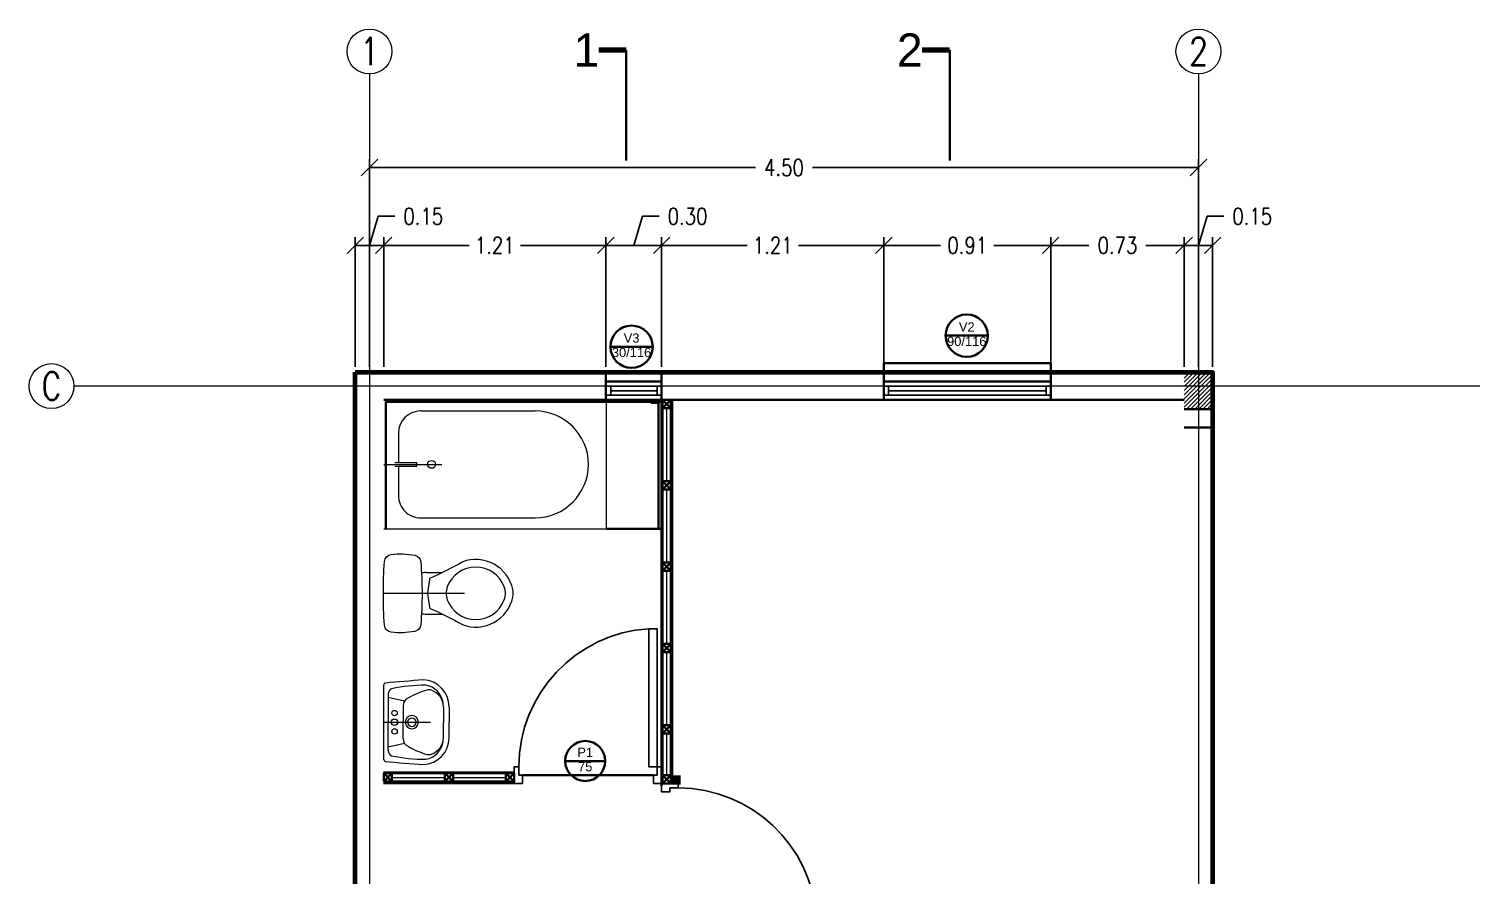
# Model space of a CAD drawing. Header units: metres. Extents: x 45 to 666, y -23 to 325.
# Drawn here: x 189.24 to 197.12, y 47.52 to 52.12 of the extents above; entities that cross this region are included whole.
import ezdxf
from ezdxf.enums import TextEntityAlignment as Align

# ---------------------------------------------------------------- set-up
doc = ezdxf.new("R2010")
doc.units = ezdxf.units.M
doc.header["$LTSCALE"] = 5
doc.header["$MEASUREMENT"] = 0
doc.linetypes.add('HIDDEN', pattern=[0.375, 0.25, -0.125])
doc.layers.get('0').update_dxf_attribs({"color": 30})
doc.layers.get('DEFPOINTS').update_dxf_attribs({"color": 210})
for name, color, linetype, lineweight in [('A-ANNO-DIMS', 3, 'Continuous', 18), ('A-ANNO-NOTE', 7, 'Continuous', 35), ('A-ANNO-SYMB', 3, 'Continuous', 18), ('A-ANNO-TEXT', 3, 'Continuous', 18), ('A-DOOR-FULL', 4, 'Continuous', 25), ('A-ELEV-PATT', 8, 'Continuous', 18), ('A-FLOR-FTPT', 6, 'Continuous', 70), ('A-FLOR-LEVL', 7, 'Continuous', 35), ('A-FURN', 8, 'Continuous', 18), ('A-GLAZ-FULL', 4, 'Continuous', 25), ('A-WALL-BATT', 8, 'BATTING', 18), ('A-WALL-FULL', 7, 'Continuous', 35), ('A-WALL-FULL-EXTR', 7, 'Continuous', 35)]:
    doc.layers.add(name, color=color, linetype=linetype, lineweight=lineweight)
doc.styles.add('E-ARIAL', font='arial.ttf')
doc.styles.add('E-ROMANS', font='romans.shx', dxfattribs={"width": 0.8})
doc.linetypes.add('BATTING', pattern='A,0.0001,-0.1,[134,ltypeshp.shx,S=0.1,R=0,X=-0.1,Y=0],-0.2,[134,ltypeshp.shx,S=0.1,R=180,X=0.1,Y=0],-0.1', length=0.4001)
doc.dimstyles.new('E-0050_TICK_18', dxfattribs={"dimscale": 0.001, "dimtxt": 90, "dimasz": 90, "dimexe": 45, "dimexo": 30, "dimgap": 45, "dimtad": 0, "dimzin": 0, "dimdsep": 46, "dimtxsty": 'E-ROMANS', "dimblk": 'OBLIQUE', "dimcen": 45, "dimclrd": 256, "dimclre": 256, "dimclrt": 256, "dimadec": 0, "dimazin": 0, "dimtfac": 1, "dimtmove": 1, "dimatfit": 3, "dimldrblk": 'OPEN90', "dimfxl": 1, "dimtfill": 1, "dimtolj": 1, "dimtzin": 0, "dimarcsym": 0})

# ---------------------------------------------------------------- blocks, each defined once
blk = doc.blocks.new('_Oblique')
at = {"color": 0, "linetype": 'ByBlock', "lineweight": -2}
blk.add_line((-0.5, -0.5), (0.5, 0.5), dxfattribs=at)
blk = doc.blocks.new('*D632')
at = {"layer": 'A-ANNO-DIMS', "lineweight": -2, "transparency": 16777216}
for p, q in [((195.5874, 50.9407), (195.6347, 51.0982)), ((195.6347, 51.0982), (195.7247, 51.0982)), ((195.5104, 50.2814), (195.5104, 50.9857)), ((195.6644, 50.2814), (195.6644, 50.9857)), ((195.5104, 50.9407), (195.6644, 50.9407))]:
    blk.add_line(p, q, dxfattribs=at)
at = {"layer": 'DEFPOINTS', "color": 0, "transparency": 16777216}
for p in [(195.6644, 50.9407), (195.5104, 50.2514), (195.6644, 50.2514)]:
    blk.add_point(p, dxfattribs=at)
at = {"layer": 'A-ANNO-DIMS', "lineweight": -2, "transparency": 16777216, "xscale": 0.09, "yscale": 0.09, "zscale": 0.09, "rotation": 180}
blk.add_blockref('_Oblique', (195.5104, 50.9407), dxfattribs=at)
at = {"layer": 'A-ANNO-DIMS', "lineweight": -2, "transparency": 16777216, "xscale": 0.09, "yscale": 0.09, "zscale": 0.09}
blk.add_blockref('_Oblique', (195.6644, 50.9407), dxfattribs=at)
at = {"layer": 'A-ANNO-DIMS', "transparency": 16777216, "insert": (195.8794, 51.0982), "char_height": 0.09, "attachment_point": 5, "style": 'E-ROMANS', "bg_fill": 3, "box_fill_scale": 1.25, "bg_fill_color": 256, "bg_fill_true_color": 13158600, "bg_fill_transparency": 0}
blk.add_mtext('\\A1;0.15', dxfattribs=at)
blk = doc.blocks.new('_Open90')
at = {"color": 0, "linetype": 'ByBlock', "lineweight": -2}
for p, q in [((0, 0), (-1, 0)), ((-0.5, 0.5), (0, 0)), ((0, 0), (-0.5, -0.5))]:
    blk.add_line(p, q, dxfattribs=at)
blk = doc.blocks.new('TAG-WINDOW')
blk.add_lwpolyline([(-0.92, 0), (0.92, 0)])
blk.add_circle((0, 0), 0.92)
at = {"style": 'E-ARIAL'}
blk.add_attdef('V', text='', height=0.4, dxfattribs=at).set_placement((0, 0.06), align=Align.BOTTOM_CENTER)
blk.add_attdef('40/120', text='', height=0.4, dxfattribs=at).set_placement((0, -0.048), align=Align.TOP_CENTER)
blk = doc.blocks.new('*D634')
at = {"layer": 'A-ANNO-DIMS', "lineweight": -2, "transparency": 16777216}
for p, q in [((191.0874, 50.9407), (191.1346, 51.0982)), ((191.1346, 51.0982), (191.2246, 51.0982)), ((191.0104, 50.2814), (191.0104, 50.9857)), ((191.1644, 50.2814), (191.1644, 50.9857)), ((191.0104, 50.9407), (191.1644, 50.9407))]:
    blk.add_line(p, q, dxfattribs=at)
at = {"layer": 'DEFPOINTS', "color": 0, "transparency": 16777216}
for p in [(191.1644, 50.9407), (191.0104, 50.2514), (191.1644, 50.2514)]:
    blk.add_point(p, dxfattribs=at)
at = {"layer": 'A-ANNO-DIMS', "lineweight": -2, "transparency": 16777216, "xscale": 0.09, "yscale": 0.09, "zscale": 0.09, "rotation": 180}
blk.add_blockref('_Oblique', (191.0104, 50.9407), dxfattribs=at)
at = {"layer": 'A-ANNO-DIMS', "lineweight": -2, "transparency": 16777216, "xscale": 0.09, "yscale": 0.09, "zscale": 0.09}
blk.add_blockref('_Oblique', (191.1644, 50.9407), dxfattribs=at)
at = {"layer": 'A-ANNO-DIMS', "transparency": 16777216, "insert": (191.3794, 51.0982), "char_height": 0.09, "attachment_point": 5, "style": 'E-ROMANS', "bg_fill": 3, "box_fill_scale": 1.25, "bg_fill_color": 256, "bg_fill_true_color": 13158600, "bg_fill_transparency": 0}
blk.add_mtext('\\A1;0.15', dxfattribs=at)
blk = doc.blocks.new('*D635')
at = {"layer": 'A-ANNO-DIMS', "lineweight": -2, "transparency": 16777216}
for p, q in [((191.1644, 50.2814), (191.1644, 50.9857)), ((192.3704, 50.2814), (192.3704, 50.9857)), ((191.1644, 50.9407), (191.6281, 50.9407)), ((192.3704, 50.9407), (191.9067, 50.9407))]:
    blk.add_line(p, q, dxfattribs=at)
at = {"layer": 'DEFPOINTS', "color": 0, "transparency": 16777216}
for p in [(192.3704, 50.9407), (191.1644, 50.2514), (192.3704, 50.2514)]:
    blk.add_point(p, dxfattribs=at)
at = {"layer": 'A-ANNO-DIMS', "lineweight": -2, "transparency": 16777216, "xscale": 0.09, "yscale": 0.09, "zscale": 0.09, "rotation": 180}
blk.add_blockref('_Oblique', (191.1644, 50.9407), dxfattribs=at)
at = {"layer": 'A-ANNO-DIMS', "lineweight": -2, "transparency": 16777216, "xscale": 0.09, "yscale": 0.09, "zscale": 0.09}
blk.add_blockref('_Oblique', (192.3704, 50.9407), dxfattribs=at)
at = {"layer": 'A-ANNO-DIMS', "transparency": 16777216, "insert": (191.7674, 50.9407), "char_height": 0.09, "attachment_point": 5, "style": 'E-ROMANS', "bg_fill": 3, "box_fill_scale": 1.25, "bg_fill_color": 256, "bg_fill_true_color": 13158600, "bg_fill_transparency": 0}
blk.add_mtext('\\A1;1.21', dxfattribs=at)
blk = doc.blocks.new('*D636')
at = {"layer": 'A-ANNO-DIMS', "lineweight": -2, "transparency": 16777216}
for p, q in [((192.5219, 50.9407), (192.5691, 51.0982)), ((192.5691, 51.0982), (192.6591, 51.0982)), ((192.3704, 50.2814), (192.3704, 50.9857)), ((192.6734, 50.2814), (192.6734, 50.9857)), ((192.3704, 50.9407), (192.6734, 50.9407))]:
    blk.add_line(p, q, dxfattribs=at)
at = {"layer": 'DEFPOINTS', "color": 0, "transparency": 16777216}
for p in [(192.6734, 50.9407), (192.3704, 50.2514), (192.6734, 50.2514)]:
    blk.add_point(p, dxfattribs=at)
at = {"layer": 'A-ANNO-DIMS', "lineweight": -2, "transparency": 16777216, "xscale": 0.09, "yscale": 0.09, "zscale": 0.09, "rotation": 180}
blk.add_blockref('_Oblique', (192.3704, 50.9407), dxfattribs=at)
at = {"layer": 'A-ANNO-DIMS', "lineweight": -2, "transparency": 16777216, "xscale": 0.09, "yscale": 0.09, "zscale": 0.09}
blk.add_blockref('_Oblique', (192.6734, 50.9407), dxfattribs=at)
at = {"layer": 'A-ANNO-DIMS', "transparency": 16777216, "insert": (192.8139, 51.0982), "char_height": 0.09, "attachment_point": 5, "style": 'E-ROMANS', "bg_fill": 3, "box_fill_scale": 1.25, "bg_fill_color": 256, "bg_fill_true_color": 13158600, "bg_fill_transparency": 0}
blk.add_mtext('\\A1;0.30', dxfattribs=at)
blk = doc.blocks.new('*D637')
at = {"layer": 'A-ANNO-DIMS', "lineweight": -2, "transparency": 16777216}
for p, q in [((192.6734, 50.2814), (192.6734, 50.9857)), ((193.8794, 50.2814), (193.8794, 50.9857)), ((192.6734, 50.9407), (193.1371, 50.9407)), ((193.8794, 50.9407), (193.4157, 50.9407))]:
    blk.add_line(p, q, dxfattribs=at)
at = {"layer": 'DEFPOINTS', "color": 0, "transparency": 16777216}
for p in [(193.8794, 50.9407), (192.6734, 50.2514), (193.8794, 50.2514)]:
    blk.add_point(p, dxfattribs=at)
at = {"layer": 'A-ANNO-DIMS', "lineweight": -2, "transparency": 16777216, "xscale": 0.09, "yscale": 0.09, "zscale": 0.09, "rotation": 180}
blk.add_blockref('_Oblique', (192.6734, 50.9407), dxfattribs=at)
at = {"layer": 'A-ANNO-DIMS', "lineweight": -2, "transparency": 16777216, "xscale": 0.09, "yscale": 0.09, "zscale": 0.09}
blk.add_blockref('_Oblique', (193.8794, 50.9407), dxfattribs=at)
at = {"layer": 'A-ANNO-DIMS', "transparency": 16777216, "insert": (193.2764, 50.9407), "char_height": 0.09, "attachment_point": 5, "style": 'E-ROMANS', "bg_fill": 3, "box_fill_scale": 1.25, "bg_fill_color": 256, "bg_fill_true_color": 13158600, "bg_fill_transparency": 0}
blk.add_mtext('\\A1;1.21', dxfattribs=at)
blk = doc.blocks.new('*D300')
at = {"layer": 'A-ANNO-DIMS', "lineweight": -2, "transparency": 16777216}
for p, q in [((193.8794, 50.2814), (193.8794, 50.9857)), ((194.7854, 50.2814), (194.7854, 50.9857)), ((193.8794, 50.9407), (194.188, 50.9407)), ((194.7854, 50.9407), (194.4768, 50.9407))]:
    blk.add_line(p, q, dxfattribs=at)
at = {"layer": 'DEFPOINTS', "color": 0, "transparency": 16777216}
for p in [(194.7854, 50.9407), (193.8794, 50.2514), (194.7854, 50.2514)]:
    blk.add_point(p, dxfattribs=at)
at = {"layer": 'A-ANNO-DIMS', "lineweight": -2, "transparency": 16777216, "xscale": 0.09, "yscale": 0.09, "zscale": 0.09, "rotation": 180}
blk.add_blockref('_Oblique', (193.8794, 50.9407), dxfattribs=at)
at = {"layer": 'A-ANNO-DIMS', "lineweight": -2, "transparency": 16777216, "xscale": 0.09, "yscale": 0.09, "zscale": 0.09}
blk.add_blockref('_Oblique', (194.7854, 50.9407), dxfattribs=at)
at = {"layer": 'A-ANNO-DIMS', "transparency": 16777216, "insert": (194.3324, 50.9407), "char_height": 0.09, "attachment_point": 5, "style": 'E-ROMANS', "bg_fill": 3, "box_fill_scale": 1.25, "bg_fill_color": 256, "bg_fill_true_color": 13158600, "bg_fill_transparency": 0}
blk.add_mtext('\\A1;0.91', dxfattribs=at)
blk = doc.blocks.new('*D638')
at = {"layer": 'A-ANNO-DIMS', "lineweight": -2, "transparency": 16777216}
for p, q in [((194.7854, 50.2814), (194.7854, 50.9857)), ((195.5104, 50.2814), (195.5104, 50.9857)), ((194.7854, 50.9407), (194.9932, 50.9407)), ((195.5104, 50.9407), (195.3026, 50.9407))]:
    blk.add_line(p, q, dxfattribs=at)
at = {"layer": 'DEFPOINTS', "color": 0, "transparency": 16777216}
for p in [(195.5104, 50.9407), (194.7854, 50.2514), (195.5104, 50.2514)]:
    blk.add_point(p, dxfattribs=at)
at = {"layer": 'A-ANNO-DIMS', "lineweight": -2, "transparency": 16777216, "xscale": 0.09, "yscale": 0.09, "zscale": 0.09, "rotation": 180}
blk.add_blockref('_Oblique', (194.7854, 50.9407), dxfattribs=at)
at = {"layer": 'A-ANNO-DIMS', "lineweight": -2, "transparency": 16777216, "xscale": 0.09, "yscale": 0.09, "zscale": 0.09}
blk.add_blockref('_Oblique', (195.5104, 50.9407), dxfattribs=at)
at = {"layer": 'A-ANNO-DIMS', "transparency": 16777216, "insert": (195.1479, 50.9407), "char_height": 0.09, "attachment_point": 5, "style": 'E-ROMANS', "bg_fill": 3, "box_fill_scale": 1.25, "bg_fill_color": 256, "bg_fill_true_color": 13158600, "bg_fill_transparency": 0}
blk.add_mtext('\\A1;0.73', dxfattribs=at)
blk = doc.blocks.new('*D639')
at = {"layer": 'A-ANNO-DIMS', "lineweight": -2, "transparency": 16777216}
for p, q in [((195.5874, 50.9407), (195.6347, 51.0982)), ((195.6347, 51.0982), (195.7247, 51.0982)), ((195.5104, 50.2814), (195.5104, 50.9857)), ((195.6644, 50.2814), (195.6644, 50.9857)), ((195.5104, 50.9407), (195.6644, 50.9407))]:
    blk.add_line(p, q, dxfattribs=at)
at = {"layer": 'DEFPOINTS', "color": 0, "transparency": 16777216}
for p in [(195.6644, 50.9407), (195.5104, 50.2514), (195.6644, 50.2514)]:
    blk.add_point(p, dxfattribs=at)
at = {"layer": 'A-ANNO-DIMS', "lineweight": -2, "transparency": 16777216, "xscale": 0.09, "yscale": 0.09, "zscale": 0.09, "rotation": 180}
blk.add_blockref('_Oblique', (195.5104, 50.9407), dxfattribs=at)
at = {"layer": 'A-ANNO-DIMS', "lineweight": -2, "transparency": 16777216, "xscale": 0.09, "yscale": 0.09, "zscale": 0.09}
blk.add_blockref('_Oblique', (195.6644, 50.9407), dxfattribs=at)
at = {"layer": 'A-ANNO-DIMS', "transparency": 16777216, "insert": (195.8794, 51.0982), "char_height": 0.09, "attachment_point": 5, "style": 'E-ROMANS', "bg_fill": 3, "box_fill_scale": 1.25, "bg_fill_color": 256, "bg_fill_true_color": 13158600, "bg_fill_transparency": 0}
blk.add_mtext('\\A1;0.15', dxfattribs=at)
blk = doc.blocks.new('*D301')
at = {"layer": 'A-ANNO-DIMS', "lineweight": -2, "transparency": 16777216}
for p, q in [((191.0874, 50.2814), (191.0874, 51.4081)), ((191.0874, 51.3631), (193.1827, 51.3631)), ((195.5874, 51.3631), (193.4921, 51.3631)), ((195.5874, 50.2814), (195.5874, 51.4081))]:
    blk.add_line(p, q, dxfattribs=at)
at = {"layer": 'DEFPOINTS', "color": 0, "transparency": 16777216}
for p in [(195.5874, 51.3631), (191.0874, 50.2514), (195.5874, 50.2514)]:
    blk.add_point(p, dxfattribs=at)
at = {"layer": 'A-ANNO-DIMS', "lineweight": -2, "transparency": 16777216, "xscale": 0.09, "yscale": 0.09, "zscale": 0.09, "rotation": 180}
blk.add_blockref('_Oblique', (191.0874, 51.3631), dxfattribs=at)
at = {"layer": 'A-ANNO-DIMS', "lineweight": -2, "transparency": 16777216, "xscale": 0.09, "yscale": 0.09, "zscale": 0.09}
blk.add_blockref('_Oblique', (195.5874, 51.3631), dxfattribs=at)
at = {"layer": 'A-ANNO-DIMS', "transparency": 16777216, "insert": (193.3374, 51.3631), "char_height": 0.09, "attachment_point": 5, "style": 'E-ROMANS', "bg_fill": 3, "box_fill_scale": 1.25, "bg_fill_color": 256, "bg_fill_true_color": 13158600, "bg_fill_transparency": 0}
blk.add_mtext('\\A1;4.50', dxfattribs=at)
blk = doc.blocks.new('LO-CHEL-MU-PL')
for p, q in [((0, -0.2029), (0, 0.2029)), ((0.025, 0.1555), (0.025, 0)), ((0.1139, 0.115), (0.025, 0.135)), ((0.105, 0.0887), (0.105, 0)), ((0.325, 0.0845), (0.325, 0)), ((0.355, 0.0845), (0.355, 0)), ((0.025, -0.1555), (0.025, 0)), ((0.105, -0.0887), (0.105, 0)), ((0.325, -0.0845), (0.325, 0)), ((0.355, -0.0845), (0.355, 0)), ((0.1139, -0.115), (0.025, -0.135))]:
    blk.add_line(p, q)
at = {"linetype": 'HIDDEN'}
blk.add_line((0, 0), (0.2542, 0), dxfattribs=at)
for centre, radius in [((0.059, 0), 0.0175), ((0.059, 0.05), 0.0145), ((0.059, -0.05), 0.0145)]:
    blk.add_circle(centre, radius)
for centre, radius, start, end in [((-0.07, 0.2029), 0.07, 0, 0), ((0.01, 0.2029), 0.01, 95.10006, 180), ((1.5478, -17.0277), 17.309, 94.41415, 95.10006), ((0.0546, 0.1545), 0.0297, 113.10009, 181.93605), ((0.2252, -0.6701), 0.8711, 89.79248, 102.07088), ((0.3855, -0.3238), 0.5208, 106.78779, 118.85869), ((0.2093, 0.0845), 0.1457, 0, 87.53099), ((0.2116, 0.0909), 0.1114, 6.28218, 81.35271), ((0.2452, 0.129), 0.0469, 72.32908, 102.55718), ((0.225, 0.0797), 0.1002, 2.74844, 69.83183), ((0.1561, 0.0861), 0.0512, 115.48878, 177.04931), ((0.153, 0), 0.0358, 0, 180), ((0.153, 0), 0.0358, 180, 0), ((0.153, 0), 0.023, 0, 180), ((0.153, 0), 0.023, 180, 0), ((0.0546, -0.1545), 0.0297, 178.06395, 246.89991), ((0.1561, -0.0861), 0.0512, 182.95069, 244.51122), ((0.3855, 0.3238), 0.5208, 241.14131, 253.21221), ((0.2093, -0.0845), 0.1457, 272.46901, 0), ((0.2116, -0.0909), 0.1114, 278.64729, 353.71782), ((0.225, -0.0797), 0.1002, 290.16817, 357.25156), ((0.01, -0.2029), 0.01, 180, 264.89994), ((1.5478, 17.0277), 17.309, 264.89994, 265.58585), ((0.2252, 0.6701), 0.8711, 257.92912, 270.20752), ((0.2452, -0.129), 0.0469, 257.44282, 287.67092)]:
    blk.add_arc(centre, radius, start, end)
blk = doc.blocks.new('WC-PL')
for p, q in [((0.23, 0.1125), (0.3191, 0.1125)), ((0, 0), (0.4404, 0)), ((0.23, -0.1125), (0.3191, -0.1125))]:
    blk.add_line(p, q)
for points in [[(0.2026, -0.1709, -0.336122), (0.1702, -0.2067, -0.074668), (0.0429, -0.2116, -0.363573), (0.0056, -0.1726, -0.032689), (0.0056, 0.1726, -0.363573), (0.0429, 0.2116, -0.074668), (0.1702, 0.2067, -0.336122), (0.2026, 0.1709, -0.043139)], [(0.2401, 0.0009, 0.062258), (0.2401, -0.0009), (0.2495, -0.0758, 0.261043), (0.2538, -0.0817, -0.021037), (0.4292, -0.1702, 0.457946), (0.7027, -0.0213, 0.107537), (0.7027, 0.0213, 0.454748), (0.4306, 0.171, -0.021211), (0.2538, 0.0817, 0.261043), (0.2495, 0.0758)]]:
    blk.add_lwpolyline(points, format="xyb", close=True)
for centre, radius, start, end in [((0.23, 0.0075), 0.105, 90, 102.67994), ((0.5014, -0.0225), 0.165, 20.28133, 159.71867), ((0.4404, 0), 0.1, 159.71867, 200.28133), ((0.5624, 0), 0.1, 339.71867, 20.28133), ((0.5014, 0.0225), 0.165, 200.28133, 339.71867), ((0.23, -0.0075), 0.105, 257.32006, 270)]:
    blk.add_arc(centre, radius, start, end)
blk = doc.blocks.new('TAG-DOOR')
blk.add_lwpolyline([(-0.435, 0), (0.435, 0)])
blk.add_circle((0, 0), 0.435)
at = {"style": 'E-ARIAL'}
blk.add_attdef('P', text='', height=0.2, dxfattribs=at).set_placement((0, 0.03), align=Align.BOTTOM_CENTER)
blk.add_attdef('80/75', text='', height=0.2, dxfattribs=at).set_placement((0, -0.024), align=Align.TOP_CENTER)
blk = doc.blocks.new('DOOR-75')
for points in [[(-0.07, 0.84), (-0.07, 0.09), (-0.025, 0.09), (-0.025, 0.84), (-0.07, 0.84)], [(-0.775, 0.09), (-0.8, 0.09), (-0.8, 0), (-0.755, 0), (-0.755, 0.045), (-0.775, 0.045), (-0.775, 0.09)], [(-0.025, 0.09), (0, 0.09), (0, 0), (-0.045, 0), (-0.045, 0.045), (-0.025, 0.045), (-0.025, 0.09)]]:
    blk.add_lwpolyline(points)
at = {"linetype": 'HIDDEN'}
blk.add_arc((-0.0225, 0.089), 0.7525, 93.61808, 179.92486, dxfattribs=at)
blk = doc.blocks.new('TAG-CORTE-2')
blk.add_line((0, 0), (0, 2))
at = {"const_width": 0.1}
blk.add_lwpolyline([(0, 2), (0.5, 2)], dxfattribs=at)
at = {"style": 'E-ARIAL'}
blk.add_attdef('A', text='', height=0.6, dxfattribs=at).set_placement((0.5, 2), align=Align.MIDDLE_LEFT)

msp = doc.modelspace()

# ---------------------------------------------------------------- linework, layer by layer
at = {"layer": 'A-ANNO-SYMB', "ltscale": 2}
for points in [[(191.0874, 51.8713), (191.0874, 40.8475)], [(197.1157, 50.1764), (189.483, 50.1764)], [(197.1157, 50.1764), (194.8432, 50.1764)]]:
    msp.add_lwpolyline(points, dxfattribs=at)
at = {"layer": 'A-ANNO-SYMB', "linetype": 'Continuous', "ltscale": 5}
for centre in [(191.0874, 51.9933), (195.5874, 51.9933), (195.5874, 51.9933), (189.3611, 50.1764)]:
    msp.add_circle(centre, 0.1219, dxfattribs=at)
at = {"layer": 'A-FLOR-FTPT'}
for p, q in [((192.7754, 48.0494), (192.7237, 48.0494)), ((192.7754, 48.0244), (192.7237, 48.0244))]:
    msp.add_line(p, q, dxfattribs=at)
at = {"layer": 'A-FLOR-LEVL'}
for p, q in [((192.6734, 50.2514), (192.3704, 50.2514)), ((192.6774, 50.1014), (192.7224, 50.0564)), ((192.7224, 50.1014), (192.6774, 50.0564)), ((192.6774, 50.0564), (192.6774, 49.6599)), ((192.7224, 50.0564), (192.7224, 49.6599)), ((192.6774, 49.6599), (192.7224, 49.6149)), ((192.7224, 49.6599), (192.6774, 49.6149)), ((192.6774, 49.6149), (192.6774, 49.2184)), ((192.7224, 49.6149), (192.7224, 49.2184)), ((192.6774, 49.2184), (192.7224, 49.1734)), ((192.7224, 49.2184), (192.6774, 49.1734)), ((192.6774, 49.1734), (192.6774, 48.7769)), ((192.7224, 49.1734), (192.7224, 48.7769)), ((192.6774, 48.7769), (192.7224, 48.7319)), ((192.7224, 48.7769), (192.6774, 48.7319)), ((192.6774, 48.7319), (192.6774, 48.3354)), ((192.7224, 48.7319), (192.7224, 48.3354)), ((192.6774, 48.3354), (192.7224, 48.2904)), ((192.7224, 48.3354), (192.6774, 48.2904)), ((192.6774, 48.2904), (192.6774, 48.0644)), ((192.7224, 48.2904), (192.7224, 48.0644)), ((191.1644, 48.0744), (191.2094, 48.0294)), ((191.2094, 48.0744), (191.1644, 48.0294)), ((191.2094, 48.0744), (191.4963, 48.0744)), ((191.4963, 48.0744), (191.5413, 48.0294)), ((191.5413, 48.0744), (191.4963, 48.0294)), ((191.5413, 48.0744), (191.8284, 48.0744)), ((191.8284, 48.0744), (191.8734, 48.0294)), ((191.8734, 48.0744), (191.8284, 48.0294)), ((191.9184, 48.0644), (192.6284, 48.0644)), ((192.6774, 48.0644), (192.7224, 48.0194)), ((192.7224, 48.0644), (192.6774, 48.0194)), ((191.4963, 48.0294), (191.2093, 48.0294)), ((191.5413, 48.0294), (191.8284, 48.0294))]:
    msp.add_line(p, q, dxfattribs=at)
for points in [[(192.37, 50.2014), (192.6734, 50.2014)], [(193.8794, 50.2014), (194.7854, 50.2014)], [(192.37, 50.1014), (192.6734, 50.1014)], [(193.8794, 50.1014), (194.7854, 50.1014)]]:
    msp.add_lwpolyline(points, dxfattribs=at)
at = {"layer": 'A-FURN'}
for p, q in [((191.1644, 50.1014), (192.3734, 50.1014)), ((192.3734, 49.4014), (192.3734, 50.1014)), ((191.3644, 50.0414), (191.9861, 50.0414)), ((191.2444, 49.9214), (191.2444, 49.7614)), ((191.2244, 49.7614), (191.3444, 49.7614)), ((191.2244, 49.7414), (191.3444, 49.7414)), ((191.2444, 49.7414), (191.2444, 49.5814)), ((191.3444, 49.7414), (191.3444, 49.7614)), ((191.1644, 49.4014), (192.3734, 49.4014)), ((191.3643, 49.4614), (191.9859, 49.4614))]:
    msp.add_line(p, q, dxfattribs=at)
msp.add_lwpolyline([(191.1644, 49.7514), (191.4806, 49.7514)], dxfattribs=at)
msp.add_circle((191.4244, 49.7514), 0.0213, dxfattribs=at)
for centre, radius, start, end in [((191.3644, 49.9214), 0.12, 90, 180), ((191.9859, 49.7514), 0.29, 270, 90), ((191.3644, 49.5814), 0.12, 180, 270.00001)]:
    msp.add_arc(centre, radius, start, end, dxfattribs=at)
at = {"layer": 'A-GLAZ-FULL'}
for p, q in [((192.398, 50.1764), (192.6484, 50.1764)), ((193.9044, 50.1764), (194.7604, 50.1764)), ((192.6484, 50.1514), (192.398, 50.1514)), ((192.398, 50.1264), (192.6484, 50.1264)), ((194.7604, 50.1514), (193.9044, 50.1514)), ((193.9044, 50.1264), (194.7604, 50.1264))]:
    msp.add_line(p, q, dxfattribs=at)
for points in [[(192.37, 50.1264), (192.398, 50.1264), (192.398, 50.1764), (192.37, 50.1764)], [(192.6734, 50.1264), (192.6484, 50.1264), (192.6484, 50.1764), (192.6734, 50.1764)], [(193.8794, 50.1264), (193.9044, 50.1264), (193.9044, 50.1764), (193.8794, 50.1764)], [(194.7854, 50.1264), (194.7604, 50.1264), (194.7604, 50.1764), (194.7854, 50.1764)]]:
    msp.add_lwpolyline(points, dxfattribs=at)
at = {"layer": 'A-WALL-BATT', "ltscale": 0.018}
for p, q in [((192.6999, 50.0564), (192.6999, 49.6599)), ((192.6999, 49.6149), (192.6999, 49.2184)), ((192.6999, 49.1734), (192.6999, 48.7769)), ((192.6999, 48.7319), (192.6999, 48.3354)), ((192.6999, 48.2904), (192.6999, 48.0644)), ((191.2094, 48.0519), (191.4963, 48.0519)), ((191.5413, 48.0519), (191.8284, 48.0519))]:
    msp.add_line(p, q, dxfattribs=at)
at = {"layer": 'A-WALL-FULL'}
for points in [[(195.5104, 50.0514), (195.6644, 50.0514)], [(195.5104, 49.9514), (195.6644, 49.9514)], [(195.5104, 49.9514), (195.6644, 49.9514)]]:
    msp.add_lwpolyline(points, dxfattribs=at)
at = {"layer": 'A-WALL-FULL-EXTR'}
for p, q in [((192.3704, 50.2514), (191.1644, 50.2514)), ((192.3704, 50.1014), (192.3704, 50.2514)), ((192.6734, 50.1014), (192.6734, 50.2514)), ((193.8794, 50.1014), (193.8794, 50.2514)), ((191.1644, 50.1014), (192.37, 50.1014)), ((192.3704, 50.1014), (191.1644, 50.1014)), ((192.6734, 50.1014), (192.6734, 48.0064)), ((192.7304, 50.1014), (192.7304, 48.0194)), ((192.6734, 49.4014), (192.3734, 49.4014)), ((191.1643, 48.0784), (191.8734, 48.0784)), ((191.1643, 48.0214), (191.8734, 48.0214)), ((192.6774, 48.0194), (192.6734, 48.0194)), ((192.7224, 48.0194), (192.7304, 48.0194))]:
    msp.add_line(p, q, dxfattribs=at)
for points in [[(192.6734, 50.2514), (193.8794, 50.2514)], [(194.7854, 50.2514), (194.7854, 50.1014)], [(195.3157, 50.2514), (195.5104, 50.2514)], [(192.6734, 50.1014), (193.8794, 50.1014)], [(194.7854, 50.1014), (195.5104, 50.1014)], [(195.3157, 50.1014), (195.5104, 50.1014)], [(192.6659, 50.0914), (191.1764, 50.0914), (191.1764, 49.4014)], [(192.6157, 50.0864), (192.6557, 50.0864), (192.6557, 49.4014)]]:
    msp.add_lwpolyline(points, dxfattribs=at)
for points in [[(192.6774, 50.0564), (192.7224, 50.0564), (192.7224, 50.1014), (192.6774, 50.1014)], [(192.6774, 49.6149), (192.7224, 49.6149), (192.7224, 49.6599), (192.6774, 49.6599)], [(192.6774, 49.1734), (192.7224, 49.1734), (192.7224, 49.2184), (192.6774, 49.2184)], [(192.6774, 48.7319), (192.7224, 48.7319), (192.7224, 48.7769), (192.6774, 48.7769)], [(192.6774, 48.2904), (192.7224, 48.2904), (192.7224, 48.3354), (192.6774, 48.3354)], [(191.1644, 48.0294), (191.2094, 48.0294), (191.2094, 48.0744), (191.1644, 48.0744)], [(191.4963, 48.0294), (191.5413, 48.0294), (191.5413, 48.0744), (191.4963, 48.0744)], [(191.8284, 48.0294), (191.8734, 48.0294), (191.8734, 48.0744), (191.8284, 48.0744)], [(192.6774, 48.0194), (192.7224, 48.0194), (192.7224, 48.0644), (192.6774, 48.0644)]]:
    msp.add_lwpolyline(points, close=True, dxfattribs=at)

# ---------------------------------------------------------------- block references
at = {"layer": 'A-ANNO-NOTE'}
for name, p, xscale, yscale, zscale, values in [('TAG-WINDOW', (192.5101, 50.3901), 0.125, 0.125, 0.125, {'V': 'V3', '40/120': '30/116'}), ('TAG-WINDOW', (194.3297, 50.4503), 0.125, 0.125, 0.125, {'V': 'V2', '40/120': '90/116'}), ('TAG-DOOR', (192.2584, 48.1409), 0.25, 0.25, 0.25, {'P': 'P1', '80/75': '75'})]:
    msp.add_blockref(name, p, dxfattribs=dict(at, xscale=xscale, yscale=yscale, zscale=zscale)).add_auto_attribs(values)
at = {"layer": 'A-DOOR-FULL'}
msp.add_blockref('DOOR-75', (192.6734, 48.0194), dxfattribs=at)
at = {"layer": 'A-DOOR-FULL', "rotation": 269.9999999999984}
msp.add_blockref('DOOR-75', (192.6734, 47.2194), dxfattribs=at)
at = {"layer": 'A-FURN'}
for name, p in [('WC-PL', (191.1629, 49.0514)), ('LO-CHEL-MU-PL', (191.1644, 48.3514))]:
    msp.add_blockref(name, p, dxfattribs=at)

# ---------------------------------------------------------------- texts
at = {"layer": 'A-ANNO-TEXT', "ltscale": 5, "char_height": 0.15, "attachment_point": 5, "style": 'E-ROMANS'}
for s, insert in [('1', (191.0874, 51.9933)), ('2', (195.5874, 51.9933)), ('2', (195.5874, 51.9933)), ('C', (189.3611, 50.1764))]:
    msp.add_mtext(s, dxfattribs=dict(at, insert=insert))

# ---------------------------------------------------------------- next in the draw order: dimensions: what is measured, and where the dimension line sits
at = {"layer": 'A-ANNO-DIMS'}
for base, p1, p2, picture, middle in [((191.1644, 50.9407), (191.0104, 50.2514), (191.1644, 50.2514), '*D634', (191.2696, 51.0982)), ((195.6644, 50.9407), (195.5104, 50.2514), (195.6644, 50.2514), '*D632', (195.7697, 51.0982))]:
    dim = msp.add_linear_dim(base=base, p1=p1, p2=p2, dimstyle='E-0050_TICK_18', dxfattribs=at)
    dim.commit()
    dim.dimension.update_dxf_attribs({"geometry": picture, "text_midpoint": middle})

# ---------------------------------------------------------------- next in the draw order: linework, layer by layer
at = {"layer": 'A-ANNO-SYMB', "ltscale": 2}
msp.add_lwpolyline([(195.5874, 51.8713), (195.5874, 40.8475)], dxfattribs=at)
at = {"layer": 'A-WALL-FULL-EXTR'}
msp.add_lwpolyline([(194.7854, 50.2514), (195.5104, 50.2514)], dxfattribs=at)

# ---------------------------------------------------------------- next in the draw order: dimensions: what is measured, and where the dimension line sits
at = {"layer": 'A-ANNO-DIMS'}
dim = msp.add_linear_dim(base=(192.3704, 50.9407), p1=(191.1644, 50.2514), p2=(192.3704, 50.2514), dimstyle='E-0050_TICK_18', dxfattribs=at)
dim.commit()
dim.dimension.update_dxf_attribs({"geometry": '*D635', "text_midpoint": (191.7674, 50.9407)})

# ---------------------------------------------------------------- next in the draw order: dimensions: what is measured, and where the dimension line sits
dim = msp.add_linear_dim(base=(192.6734, 50.9407), p1=(192.3704, 50.2514), p2=(192.6734, 50.2514), dimstyle='E-0050_TICK_18', dxfattribs=at)
dim.commit()
dim.dimension.update_dxf_attribs({"geometry": '*D636', "text_midpoint": (192.7041, 51.0982)})

# ---------------------------------------------------------------- next in the draw order: dimensions: what is measured, and where the dimension line sits
dim = msp.add_linear_dim(base=(193.8794, 50.9407), p1=(192.6734, 50.2514), p2=(193.8794, 50.2514), dimstyle='E-0050_TICK_18', dxfattribs=at)
dim.commit()
dim.dimension.update_dxf_attribs({"geometry": '*D637', "text_midpoint": (193.2764, 50.9407)})

# ---------------------------------------------------------------- next in the draw order: dimensions: what is measured, and where the dimension line sits
dim = msp.add_linear_dim(base=(194.7854, 50.9407), p1=(193.8794, 50.2514), p2=(194.7854, 50.2514), dimstyle='E-0050_TICK_18', dxfattribs=at)
dim.commit()
dim.dimension.update_dxf_attribs({"geometry": '*D300', "text_midpoint": (194.3324, 50.9407)})

# ---------------------------------------------------------------- next in the draw order: dimensions: what is measured, and where the dimension line sits
dim = msp.add_linear_dim(base=(195.51042, 50.94066), p1=(194.78539, 50.25136), p2=(195.51042, 50.25136), dimstyle='E-0050_TICK_18', dxfattribs=at)
dim.commit()
dim.dimension.update_dxf_attribs({"geometry": '*D638', "text_midpoint": (195.1479, 50.94066)})

# ---------------------------------------------------------------- next in the draw order: dimensions: what is measured, and where the dimension line sits
dim = msp.add_linear_dim(base=(195.6644, 50.9407), p1=(195.5104, 50.2514), p2=(195.6644, 50.2514), dimstyle='E-0050_TICK_18', dxfattribs=at)
dim.commit()
dim.dimension.update_dxf_attribs({"geometry": '*D639', "text_midpoint": (195.7697, 51.0982)})

# ---------------------------------------------------------------- next in the draw order: dimensions: what is measured, and where the dimension line sits
dim = msp.add_linear_dim(base=(195.5874, 51.3631), p1=(191.0874, 50.2514), p2=(195.5874, 50.2514), dimstyle='E-0050_TICK_18', dxfattribs=at)
dim.commit()
dim.dimension.update_dxf_attribs({"geometry": '*D301', "text_midpoint": (193.3374, 51.3631)})

# ---------------------------------------------------------------- next in the draw order: hatches: boundary and pattern name
at = {"layer": 'A-ELEV-PATT'}
h = msp.add_hatch(dxfattribs=at)
h.set_pattern_fill('LINE', color=256, scale=0.005, angle=45, style=0)
h.set_pattern_definition([(45, (40.120845, -20.194488), (-0.0112253202, 0.0112253202), [])])
h.paths.add_polyline_path([(195.6644, 50.1014), (195.6278, 50.1014), (195.6278, 50.0514), (195.6644, 50.0514)])
h.paths.add_polyline_path([(195.6278, 50.1014), (195.5874, 50.1014), (195.5874, 50.0514), (195.6278, 50.0514)])
h.paths.add_polyline_path([(195.5874, 50.1014), (195.5104, 50.1014), (195.5104, 50.0514), (195.5874, 50.0514)])
h.paths.add_polyline_path([(195.6644, 50.2514), (195.5104, 50.2514), (195.5104, 50.1014), (195.6644, 50.1014)])

# ---------------------------------------------------------------- next in the draw order: linework, layer by layer
at = {"layer": 'A-FLOR-FTPT'}
msp.add_lwpolyline([(191.0104, 50.2514), (195.6644, 50.2514), (195.6644, 44.1014), (191.0104, 44.1014)], close=True, dxfattribs=at)
at = {"layer": 'A-FLOR-LEVL'}
msp.add_line((192.3704, 50.2514), (192.3704, 50.1014), dxfattribs=at)
msp.add_lwpolyline([(193.8794, 50.2514), (193.8794, 50.3014), (194.7854, 50.3014), (194.7854, 50.2514)], dxfattribs=at)
at = {"layer": 'A-WALL-FULL-EXTR'}
msp.add_line((192.3704, 50.2514), (192.3704, 50.1014), dxfattribs=at)

# ---------------------------------------------------------------- next in the draw order: block references
at = {"layer": 'A-ANNO-NOTE'}
ref = msp.add_blockref('TAG-CORTE-2', (192.4816, 51.4012), dxfattribs=dict(at, xscale=-0.3000000000000114, yscale=0.2999999999999972, zscale=0.3))
ref.add_attrib('A', '1', dxfattribs={"layer": '0', "height": 0.1799, "style": 'E-ARIAL'}).set_placement((192.1946, 52.0012), align=Align.MIDDLE_LEFT)
ref = msp.add_blockref('TAG-CORTE-2', (194.2374, 51.4012), dxfattribs=dict(at, xscale=-0.3000000000000114, yscale=0.2999999999999972, zscale=0.3))
ref.add_attrib('A', '2', dxfattribs={"layer": '0', "height": 0.1799, "style": 'E-ARIAL'}).set_placement((193.9504, 52.0012), align=Align.MIDDLE_LEFT)
ref = msp.add_blockref('TAG-CORTE-2', (194.2374, 51.4012), dxfattribs=dict(at, xscale=-0.3000000000000114, yscale=0.2999999999999972, zscale=0.3))
ref.add_attrib('A', '2', dxfattribs={"layer": '0', "height": 0.1799, "style": 'E-ARIAL'}).set_placement((193.9504, 52.0012), align=Align.MIDDLE_LEFT)

doc.saveas('drawing.dxf')
